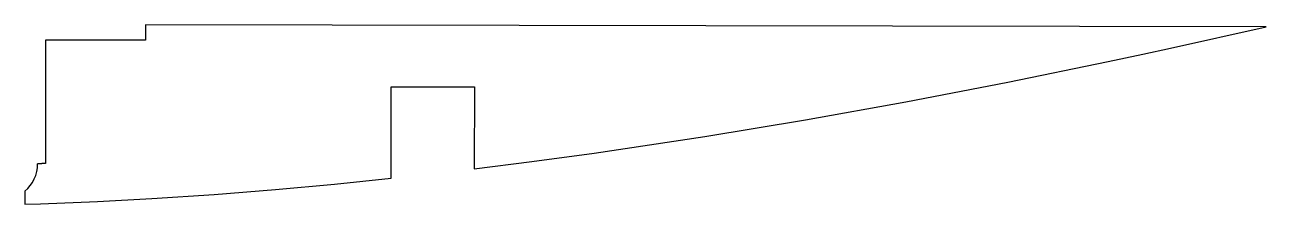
# Model space of a CAD drawing. Header units: millimetres. Extents: x 0 to 86.7, y 0 to 12.5.
import ezdxf

# ---------------------------------------------------------------- set-up
doc = ezdxf.new("R2010")
doc.units = ezdxf.units.MM

msp = doc.modelspace()

# ---------------------------------------------------------------- linework, layer by layer
for p, q in [((86.727, 12.372), (8.442, 12.511)), ((8.442, 12.511), (8.442, 11.436)), ((80.043, 10.876), (86.727, 12.372)), ((8.442, 11.436), (1.436, 11.438)), ((1.436, 11.438), (1.436, 2.827)), ((75.687, 9.95), (78.117, 10.463)), ((78.117, 10.463), (80.043, 10.876)), ((68.684, 8.52), (75.687, 9.95)), ((25.601, 1.805), (25.606, 8.19)), ((25.606, 8.19), (31.406, 8.185)), ((31.406, 8.185), (31.402, 2.467)), ((61.563, 7.148), (68.684, 8.52)), ((54.546, 5.885), (61.563, 7.148)), ((47.515, 4.718), (54.546, 5.885)), ((39.783, 3.561), (47.515, 4.718)), ((35.418, 2.969), (39.783, 3.561)), ((1.196, 2.809), (0.896, 2.808)), ((1.436, 2.827), (1.196, 2.826)), ((1.196, 2.826), (1.196, 2.809)), ((31.402, 2.467), (35.418, 2.969)), ((21.642, 1.399), (25.601, 1.805)), ((0, 0.906), (0, 0.877)), ((0, 0.877), (0, 0)), ((13.22, 0.682), (17.518, 1.022)), ((17.518, 1.022), (21.642, 1.399)), ((0, 0), (1.106, 0.031)), ((1.106, 0.031), (5.084, 0.194)), ((5.084, 0.194), (8.882, 0.395)), ((8.882, 0.395), (13.22, 0.682))]:
    msp.add_line(p, q)
msp.add_ellipse((-1.606, 2.823), major_axis=(2.495, 0.187), ratio=0.999196, start_param=5.334545, end_param=6.202395)

doc.saveas('drawing.dxf')
